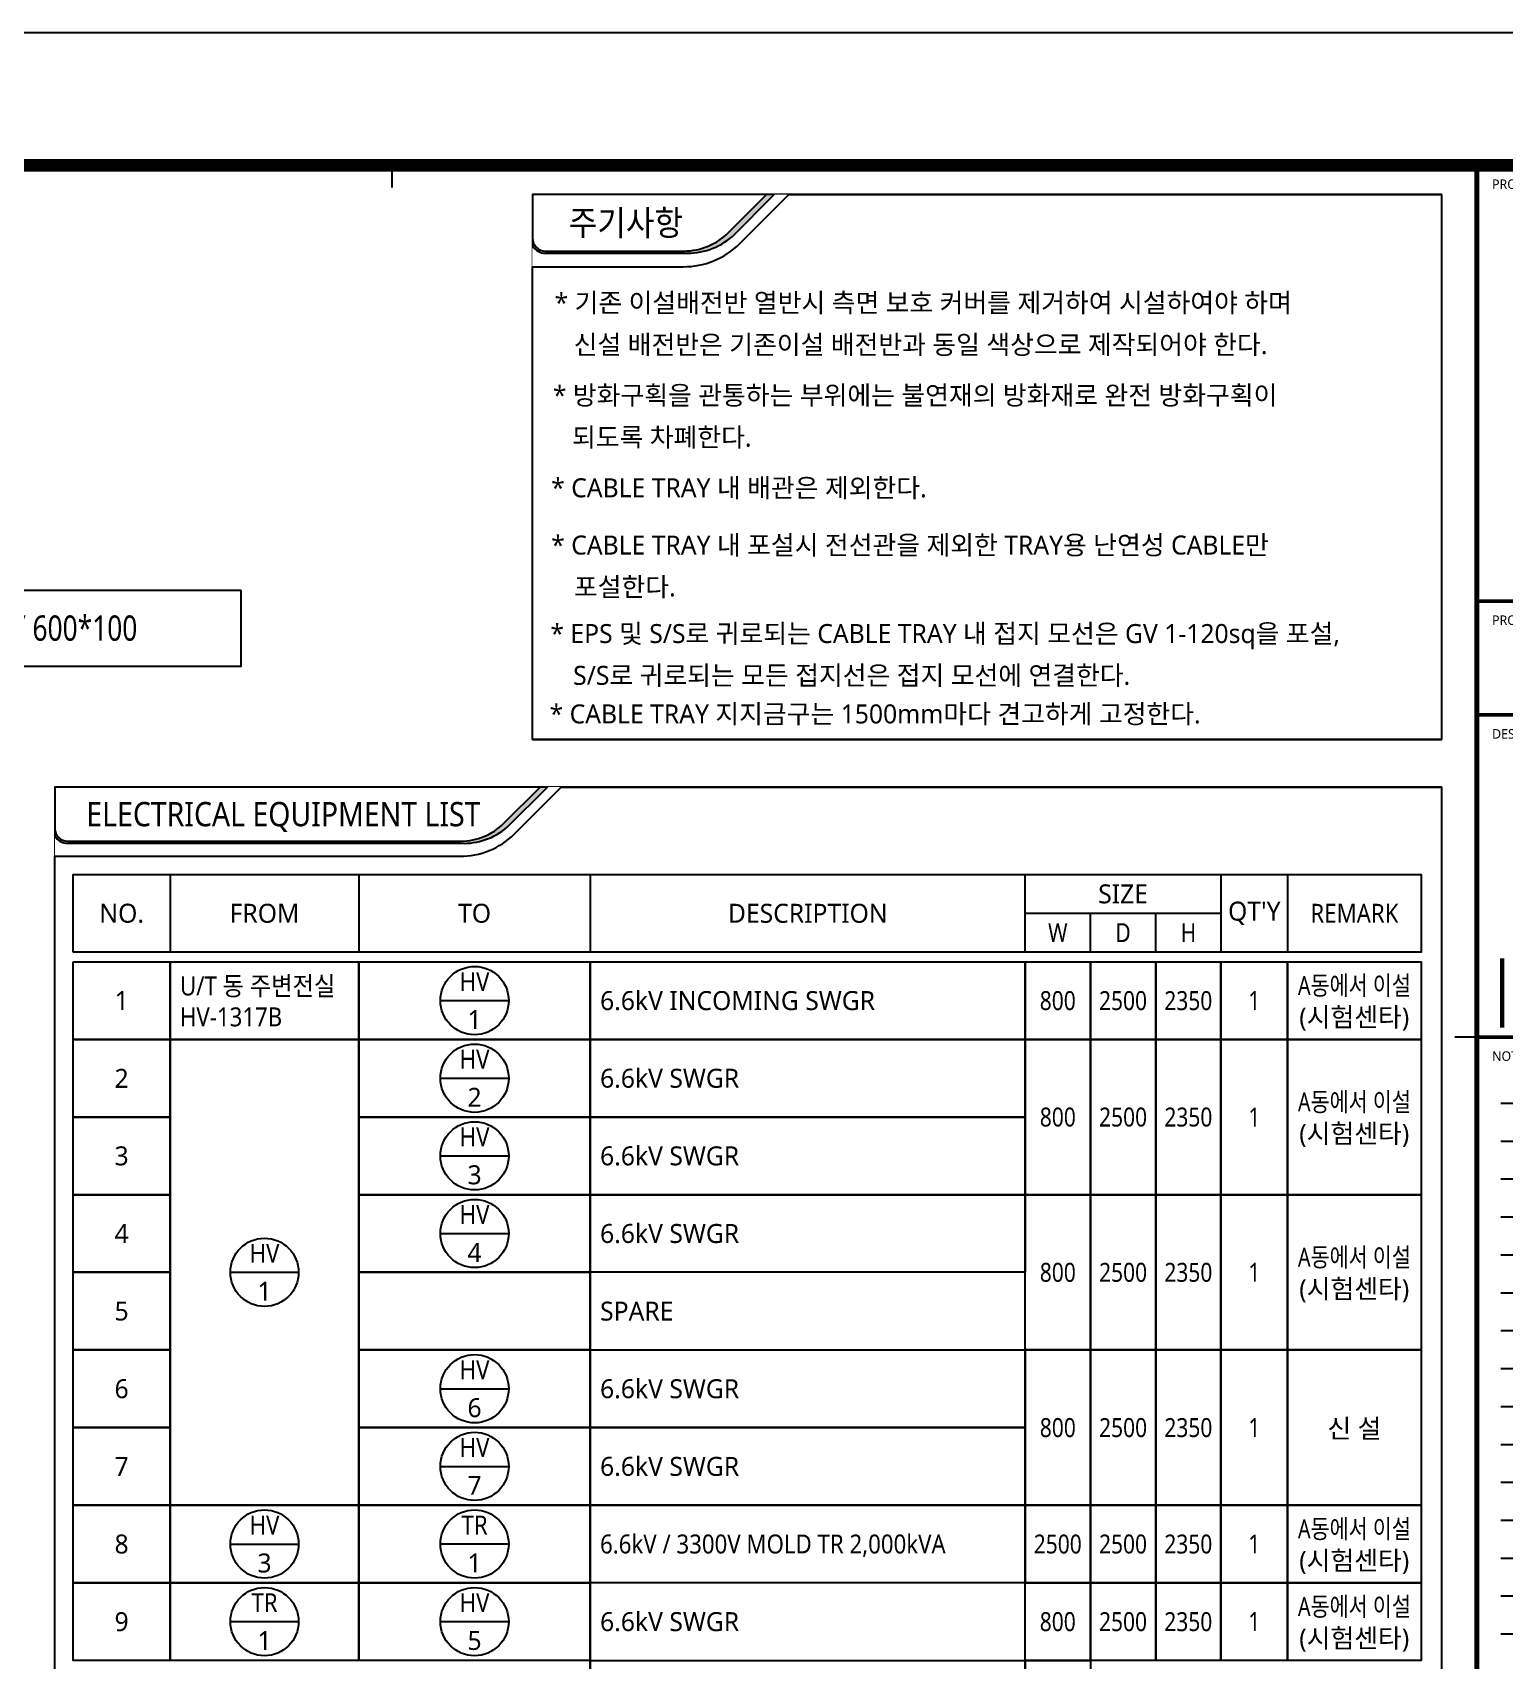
# Model space of a CAD drawing. Header units: millimetres. Extents: x 3355 to 129505, y 4600 to 34300.
# Drawn here: x 70648 to 82297, y 21418 to 34300 of the extents above; entities that cross this region are included whole.
import ezdxf
from ezdxf.enums import TextEntityAlignment as Align
from ezdxf.xclip import XClip

# ---------------------------------------------------------------- set-up
doc = ezdxf.new("R2010")
doc.units = ezdxf.units.MM
doc.header["$LTSCALE"] = 800
doc.header["$XCLIPFRAME"] = 0
for name, pattern in [('CEN', [62, 60, -1, 0, -1]), ('DASH', [0.35, 0.25, -0.1]), ('점선1', [2, 1.25, -0.75])]:
    doc.linetypes.add(name, pattern=pattern)
doc.layers.get('Defpoints').update_dxf_attribs({"color": 167})
for name, color, linetype in [('arch', 8, 'Continuous'), ('DIM', 6, 'Continuous'), ('MISC', 11, 'Continuous'), ('SYM', 3, 'Continuous'), ('XR-SHEET-SHT', 5, 'Continuous'), ('XREF', 7, 'CEN'), ('트레이 강전1단', 150, 'Continuous')]:
    doc.layers.add(name, color=color, linetype=linetype)
doc.layers.add('TXT-1', color=137, linetype='Continuous', plot=False)
doc.layers.add('XR-SHEET-TEMP', color=171, linetype='Continuous', plot=False)
doc.layers.add('건축도면', color=9, linetype='Continuous', lineweight=25)
doc.styles.add('GHS', font='malgun.ttf')
doc.styles.add('XR-SHEET$0$XREF-Form$0$맑은고딕', font='malgun.ttf')
doc.styles.add('스타일1', font='malgun.ttf')

# ---------------------------------------------------------------- blocks, each defined once
blk = doc.blocks.new('XR-FORM-EE', base_point=(461, 408))
at = {"layer": 'Defpoints', "linetype": 'Continuous', "ltscale": 2}
for points in [[(147457, 84911), (163900, 84911)], [(147457, 83711), (163900, 83711)], [(147457, 82511), (163900, 82511)], [(147457, 81311), (163900, 81311)], [(147457, 80111), (163900, 80111)], [(147457, 78911), (163900, 78911)], [(147457, 77711), (163900, 77711)], [(147457, 76511), (163900, 76511)], [(147457, 75311), (163900, 75311)], [(147457, 74111), (163900, 74111)], [(147457, 72911), (163900, 72911)], [(147457, 71711), (163900, 71711)], [(147457, 70511), (163900, 70511)], [(147457, 69311), (163900, 69311)], [(147457, 68111), (163900, 68111)]]:
    blk.add_lwpolyline(points, dxfattribs=at)
at = {"layer": 'XR-SHEET-SHT', "color": 5}
blk.add_lwpolyline([(0, 118800), (168200, 118800), (168200, 0), (0, 0)], close=True, dxfattribs=at)
at = {"layer": 'XR-SHEET-SHT', "color": 5, "const_width": 400}
blk.add_lwpolyline([(9300, 114600), (163900, 114600), (163900, 4200), (9300, 4200)], close=True, dxfattribs=at)
at = {"layer": 'XR-SHEET-SHT', "color": 5}
for points, const_width in [([(146700, 114600), (146700, 4200)], 160), ([(146700, 100800), (163900, 100800)], 114), ([(146700, 97200), (163900, 97200)], 114), ([(146700, 87000), (163900, 87000)], 114)]:
    blk.add_lwpolyline(points, dxfattribs=dict(at, const_width=const_width))
at = {"layer": 'XR-SHEET-SHT', "color": 7, "const_width": 140}
blk.add_lwpolyline([(147500, 89500), (147500, 87300)], dxfattribs=at)
at = {"layer": 'XR-SHEET-TEMP'}
for p, q in [((112350, 114600), (112350, 113900)), ((146700, 87000), (146000, 87000))]:
    blk.add_line(p, q, dxfattribs=at)
at = {"layer": 'XR-SHEET-SHT', "color": 7, "style": 'XR-SHEET$0$XREF-Form$0$맑은고딕'}
for s, p in [('PROJECT TITLE', (147180, 114000)), ('PROJECT NUMBER', (147180, 100200)), ('DESIGN CONSULTANT', (147180, 96600)), ('NOTES', (147180, 86400))]:
    blk.add_text(s, height=300, dxfattribs=at).set_placement(p, align=Align.MIDDLE_LEFT)
blk = doc.blocks.new('XR-PLAN', base_point=(461, 408))
at = {"layer": 'arch', "linetype": 'DASH'}
for points in [[(43474, 58029), (87474, 58029), (87474, 70029), (43474, 70029)], [(43474, 58029), (87474, 58029), (87474, 70029), (43474, 70029)], [(58194, 55900), (41700, 55900), (41700, 43269), (58194, 43269)]]:
    blk.add_lwpolyline(points, close=True, dxfattribs=at)
at = {"layer": 'TXT-1', "style": '스타일1'}
blk.add_text('I. PLC/Drive 검증시스템 및 신사업 검증시스템', height=300, dxfattribs=at).set_placement((79179, 49531), align=Align.MIDDLE_CENTER)

msp = doc.modelspace()

# ---------------------------------------------------------------- linework, layer by layer
at = {"layer": 'MISC'}
for points in [[(81799.25786, 33017.78422), (74604.78108, 33017.78422), (74604.42456, 28704.7716), (81798.90134, 28704.7716)], [(81798.90134, 28329.52537), (70825.44102, 28329.52537), (70825.45147, 12049.07127), (81798.91179, 12049.07127)]]:
    msp.add_lwpolyline(points, close=True, dxfattribs=at)
at = {"layer": '트레이 강전1단'}
msp.add_lwpolyline([(72299.24749, 29886.24249), (68478.05307, 29886.24249), (68478.05307, 29286.24249), (72299.24749, 29286.24249)], close=True, dxfattribs=at)

# ---------------------------------------------------------------- block references
at = {"layer": '건축도면', "color": 1, "linetype": '점선1', "ltscale": 0.2}
ref = msp.add_blockref('XR-PLAN', (-6983.32308, -27635.43025), dxfattribs=at)
XClip(ref).set_block_clipping_path([(56227.7345986668, 39479.2603850555), (77438.0684519374, 60194.2361228569)])
ref = msp.add_blockref('XR-PLAN', (35066.67692, -27635.43025), dxfattribs=at)
XClip(ref).set_block_clipping_path([(56227.7345986668, 39479.2603850555), (77438.0684519374, 60194.2361228569)])

# ---------------------------------------------------------------- texts
at = {"layer": '트레이 강전1단', "style": 'GHS', "width": 0.8}
msp.add_text('CABLE TRAY 600*100', height=200, dxfattribs=at).set_placement((70447.14545, 29487.56625), align=Align.CENTER)

# ---------------------------------------------------------------- next in the draw order: wipeouts: each hides what was drawn before it
for points in [[(81799.25786, 33017.78422), (74604.78108, 33017.78422), (74604.42456, 28704.7716), (81798.90134, 28704.7716)], [(81798.90134, 28329.52537), (70825.44102, 28329.52537), (70825.45147, 12049.07127), (81798.91179, 12049.07127)]]:
    msp.add_wipeout(points).dxf.layer = 'MISC'

# ---------------------------------------------------------------- next in the draw order: hatches: boundary and pattern name
at = {"layer": 'SYM'}
h = msp.add_hatch(color=256, dxfattribs=at)
edge = h.paths.add_edge_path()
edge.add_arc((74707.75265, 32674.3781), 102.97157, 180, 270)
edge.add_line((74707.75265, 32571.40653), (75804.46607, 32571.40653))
edge.add_arc((75801.01067, 33077.61206), 506.21732, 270.391098577, 314.608901422)
edge.add_line((76156.5087, 32717.22737), (76457.06556, 33017.78422))
edge.add_line((76457.06556, 33017.78422), (76517.50518, 33017.78422))
edge.add_line((76517.50518, 33017.78422), (76186.72852, 32687.00755))
edge.add_arc((75827.50629, 33104.38006), 550.67269, 267.60810539, 310.717767026, ccw=False)
edge.add_line((75804.52434, 32554.18714), (74707.75265, 32554.18714))
edge.add_arc((74707.75265, 32674.3781), 120.19096, 211.048270857, 270, ccw=False)
edge.add_line((74604.78108, 32612.38841), (74604.78108, 32674.3781))
h = msp.add_hatch(color=256, dxfattribs=at)
edge = h.paths.add_edge_path()
edge.add_arc((70924.28025, 27999.90044), 98.83923, 180, 270)
edge.add_line((70924.28025, 27901.06121), (74037.99248, 27901.06121))
edge.add_arc((74034.67575, 28386.95226), 485.90238, 270.391098577, 314.608901422)
edge.add_line((74375.90734, 28041.03012), (74664.40258, 28329.52537))
edge.add_line((74664.40258, 28329.52537), (74722.41671, 28329.52537))
edge.add_line((74722.41671, 28329.52537), (74404.9144, 28012.02306))
edge.add_arc((74060.10808, 28412.64604), 528.57372, 267.60810539, 310.717767026, ccw=False)
edge.add_line((74038.04842, 27884.53285), (70924.28025, 27884.53285))
edge.add_arc((70924.28025, 27999.90044), 115.36759, 211.048270857, 270, ccw=False)
edge.add_line((70825.44101, 27940.39844), (70825.44101, 27999.90044))

# ---------------------------------------------------------------- next in the draw order: linework, layer by layer
at = {"layer": 'DIM'}
for p, q in [((73876.29655, 26639.81277, 0), (74416.29655, 26639.81277, 0)), ((73876.29655, 26025.49653, 0), (74416.29655, 26025.49653, 0)), ((73876.29655, 25411.18029, 0), (74416.29655, 25411.18029, 0)), ((73876.29655, 24796.86405, 0), (74416.29655, 24796.86405, 0)), ((72213.75101, 24489.70113, 0), (72753.75101, 24489.70113, 0)), ((73876.29655, 23568.23157, 0), (74416.29655, 23568.23157, 0)), ((73876.29655, 22953.91533, 0), (74416.29655, 22953.91533, 0)), ((72213.75101, 22339.59429, 0), (72753.75101, 22339.59429, 0)), ((73876.29655, 22339.59909, 0), (74416.29655, 22339.59909, 0)), ((72213.75429, 21725.28285, 0), (72753.75429, 21725.28285, 0)), ((73876.29655, 21725.28285, 0), (74416.29655, 21725.28285, 0))]:
    msp.add_line(p, q, dxfattribs=at)
for centre in [(74146.29655, 26639.81277), (74146.29655, 26025.49653), (74146.29655, 25411.18029), (74146.29655, 24796.86405), (72483.75101, 24489.70113), (74146.29655, 23568.23157), (74146.29655, 22953.91533), (72483.75101, 22339.59429), (74146.29655, 22339.59909), (72483.75429, 21725.28285), (74146.29655, 21725.28285)]:
    msp.add_circle(centre, 270, dxfattribs=at)
at = {"layer": 'SYM', "color": 6}
for p, q in [((71737.31668, 27638.07666), (71737.31668, 27023.76042)), ((73230.10666, 27638.08145), (73230.10666, 27023.76521)), ((73230.10994, 27638.08145), (73230.10994, 27023.76521)), ((75062.46025, 27638.08145), (75062.46025, 27023.76521)), ((75062.46353, 27638.08145), (75062.46353, 27023.76521)), ((78504.15709, 27023.76326), (78504.15668, 27638.0795)), ((80053.80524, 27638.08145), (80053.80524, 27023.76521)), ((80053.80524, 27638.08145), (80581.29764, 27638.08145)), ((80581.29764, 27638.08145), (80581.29764, 27023.76521)), ((78504.15018, 27330.92333), (80053.80524, 27330.92333)), ((79020.70365, 27023.76521), (79020.70223, 27330.92333)), ((79537.25356, 27330.92333), (80053.80524, 27330.92333)), ((79537.25534, 27023.76521), (79537.25391, 27330.92333))]:
    msp.add_line(p, q, dxfattribs=at)
at = {"layer": 'SYM'}
for points in [[(74604.78108, 32674.3781, 0.4142135624), (74707.75265, 32571.40653), (75804.46607, 32571.40653, 0.1953667434), (76156.5087, 32717.22737), (76457.06556, 33017.78422)], [(76457.06556, 33017.78422), (74604.78108, 33017.78422), (74604.78108, 32674.3781, 0.4142135624), (74707.75265, 32571.40653), (75804.46607, 32571.40653, 0.1953667434), (76156.5087, 32717.22737), (76457.06556, 33017.78422)], [(74604.78108, 32674.3781), (74604.78108, 32612.38841, 0.2630528203), (74707.75265, 32554.18714), (75804.52434, 32554.18714, 0.1903517136), (76186.72852, 32687.00755)], [(70825.44101, 27999.90044, 0.4142135624), (70924.28025, 27901.06121), (74037.99248, 27901.06121, 0.1953667434), (74375.90734, 28041.03012), (74664.40258, 28329.52537)], [(74664.40258, 28329.52537), (70825.44102, 28329.52537), (70825.44102, 27999.90044, 0.4142135624), (70924.28025, 27901.06121), (74037.99248, 27901.06121, 0.1953667434), (74375.90734, 28041.03012), (74664.40258, 28329.52537)], [(70825.44101, 27999.90044), (70825.44101, 27940.39844, 0.2630528203), (70924.28025, 27884.53285), (74038.04842, 27884.53285, 0.1903517136), (74404.9144, 28012.02306)]]:
    msp.add_lwpolyline(points, format="xyb", dxfattribs=at)
for points in [[(76186.72852, 32687.00755), (76517.50518, 33017.78422), (76457.06556, 33017.78422)], [(76243.89268, 32629.27772), (76632.39918, 33017.78422), (81799.25786, 33017.78422), (81798.90134, 28704.7716)], [(81798.90134, 28704.7716), (74604.42456, 28704.7716), (74604.78108, 32447.42694), (75797.15529, 32447.42694)], [(74404.9144, 28012.02306), (74722.41671, 28329.52537), (74664.40258, 28329.52537)], [(74459.78451, 27956.60997), (74832.69991, 28329.52537), (81798.90134, 28329.52537), (81798.91179, 12049.07127)], [(81798.91179, 12049.07127), (70825.45147, 12049.07127), (70825.44101, 27782.05702), (74030.97509, 27782.05702)]]:
    msp.add_lwpolyline(points, dxfattribs=at)
at = {"layer": 'SYM', "color": 6}
for points in [[(70969.42138, 27023.76042), (70969.42138, 27638.07666), (81638.5043, 27638.08145), (81638.5043, 27023.76521)], [(70969.42138, 26946.97089), (71737.32685, 26946.97089), (71737.32685, 26332.65465), (70969.42138, 26332.65465)], [(71737.32685, 26946.97089), (73230.1226, 26946.97089), (73230.1226, 26332.65465), (71737.32685, 26332.65465)], [(73230.11933, 26946.97089), (73230.1226, 26946.97089), (73230.1226, 26332.65465), (73230.11933, 26332.65465)], [(73230.1226, 26946.97089), (75062.47049, 26946.97089), (75062.47049, 26332.65465), (73230.1226, 26332.65465)], [(75062.47049, 26946.97568), (75062.47377, 26946.97568), (75062.47377, 26332.65944), (75062.47049, 26332.65944)], [(75062.47377, 26946.97568), (78504.17066, 26946.97774), (78504.17066, 26332.6615), (75062.47377, 26332.65944)], [(78504.15714, 26946.97568), (79020.71221, 26946.97568), (79020.71221, 26332.65944), (78504.15714, 26332.65944)], [(79020.71221, 26946.97568), (79537.2639, 26946.97568), (79537.2639, 26332.65944), (79020.71221, 26332.65944)], [(79537.2639, 26946.97568), (80053.81548, 26946.97568), (80053.81548, 26332.65944), (79537.2639, 26332.65944)], [(80053.81548, 26946.97568), (80581.30788, 26946.97568), (80581.30788, 26332.65944), (80053.81548, 26332.65944)], [(80581.30788, 26946.97568), (81637.98515, 26946.97568), (81637.98515, 26332.65944), (80581.30788, 26332.65944)], [(70969.42138, 26332.65465), (71737.32685, 26332.65465), (71737.32685, 25718.33841), (70969.42138, 25718.33841)], [(71737.32685, 26332.65465), (73230.1226, 26332.65465), (73230.1226, 22646.75721), (71737.32685, 22646.75721)], [(73230.1226, 26332.65465), (75062.47049, 26332.65465), (75062.47049, 25718.33841), (73230.1226, 25718.33841)], [(75062.47049, 26332.65944), (75062.47377, 26332.65944), (75062.47377, 25718.34321), (75062.47049, 25718.34321)], [(75062.47377, 26332.65944), (78504.17066, 26332.6615), (78504.17066, 25718.34527), (75062.47377, 25718.34321)], [(78504.15714, 26332.65944), (79020.71221, 26332.65944), (79020.71549, 25104.02697), (78504.16042, 25104.02697)], [(79020.71221, 26332.65944), (79537.2639, 26332.65944), (79537.26717, 25104.02697), (79020.71549, 25104.02697)], [(79537.2639, 26332.65944), (80053.81548, 26332.65944), (80053.81876, 25104.02697), (79537.26717, 25104.02697)], [(80053.81548, 26332.65944), (80581.30788, 26332.65944), (80581.31116, 25104.02697), (80053.81876, 25104.02697)], [(80581.30788, 26332.65944), (81637.98515, 26332.65944), (81637.98843, 25104.02697), (80581.31116, 25104.02697)], [(70969.42138, 25718.33841), (71737.32685, 25718.33841), (71737.32685, 25104.02217), (70969.42138, 25104.02217)], [(73230.1226, 25718.33841), (75062.47049, 25718.33841), (75062.47049, 25104.02217), (73230.1226, 25104.02217)], [(75062.47049, 25718.34321), (75062.47377, 25718.34321), (75062.47377, 25104.02697), (75062.47049, 25104.02697)], [(75062.47377, 25718.34321), (78504.17066, 25718.34527), (78504.17066, 25104.02903), (75062.47377, 25104.02697)], [(70969.42138, 25104.02217), (71737.32685, 25104.02217), (71737.32685, 24489.70593), (70969.42138, 24489.70593)], [(73230.1226, 25104.02217), (75062.47049, 25104.02217), (75062.47049, 24489.70593), (73230.1226, 24489.70593)], [(75062.47049, 25104.02697), (75062.47377, 25104.02697), (75062.47377, 24489.71073), (75062.47049, 24489.71073)], [(75062.47377, 25104.02697), (78504.17066, 25104.02903), (78504.17066, 24489.71279), (75062.47377, 24489.71073)], [(78504.15714, 25104.02697), (79020.71221, 25104.02697), (79020.71549, 23875.39449), (78504.16042, 23875.39449)], [(79020.71221, 25104.02697), (79537.2639, 25104.02697), (79537.26717, 23875.39449), (79020.71549, 23875.39449)], [(79537.2639, 25104.02697), (80053.81548, 25104.02697), (80053.81876, 23875.39449), (79537.26717, 23875.39449)], [(80053.81548, 25104.02697), (80581.30788, 25104.02697), (80581.31116, 23875.39449), (80053.81876, 23875.39449)], [(80581.30788, 25104.02697), (81637.98515, 25104.02697), (81637.98843, 23875.39449), (80581.31116, 23875.39449)], [(70969.42138, 24489.70593), (71737.32685, 24489.70593), (71737.32685, 23875.38969), (70969.42138, 23875.38969)], [(73230.1226, 24489.70593), (75062.47049, 24489.70593), (75062.47049, 23875.38969), (73230.1226, 23875.38969)], [(75062.47049, 24489.71073), (75062.47377, 24489.71073), (75062.47377, 23875.39449), (75062.47049, 23875.39449)], [(70969.42138, 23875.38969), (71737.32685, 23875.38969), (71737.32685, 23261.07345), (70969.42138, 23261.07345)], [(73230.1226, 23875.38969), (75062.47049, 23875.38969), (75062.47049, 23261.07345), (73230.1226, 23261.07345)], [(75062.47049, 23875.39449), (75062.47377, 23875.39449), (75062.47377, 23261.07825), (75062.47049, 23261.07825)], [(75062.47377, 23875.39449), (78504.17066, 23875.39655), (78504.17066, 23261.08031), (75062.47377, 23261.07825)], [(78504.15714, 23875.39449), (79020.71221, 23875.39449), (79020.71549, 22646.76201), (78504.16042, 22646.76201)], [(79020.71221, 23875.39449), (79537.2639, 23875.39449), (79537.26717, 22646.76201), (79020.71549, 22646.76201)], [(79537.2639, 23875.39449), (80053.81548, 23875.39449), (80053.81876, 22646.76201), (79537.26717, 22646.76201)], [(80053.81548, 23875.39449), (80581.30788, 23875.39449), (80581.31116, 22646.76201), (80053.81876, 22646.76201)], [(80581.30788, 23875.39449), (81637.98515, 23875.39449), (81637.98843, 22646.76201), (80581.31116, 22646.76201)], [(70969.42138, 23261.07345), (71737.32685, 23261.07345), (71737.32685, 22646.75721), (70969.42138, 22646.75721)], [(73230.1226, 23261.07345), (75062.47049, 23261.07345), (75062.47049, 22646.75721), (73230.1226, 22646.75721)], [(75062.47049, 23261.07825), (75062.47377, 23261.07825), (75062.47377, 22646.76201), (75062.47049, 22646.76201)], [(75062.47377, 23261.07825), (78504.17066, 23261.08031), (78504.17066, 22646.76407), (75062.47377, 22646.76201)], [(70969.42138, 22646.75721), (71737.32685, 22646.75721), (71737.32685, 22032.44097), (70969.42138, 22032.44097)], [(71737.32685, 22646.75721), (73230.1226, 22646.75721), (73230.1226, 22032.44097), (71737.32685, 22032.44097)], [(73230.1226, 22646.75721), (75062.47049, 22646.75721), (75062.47049, 22032.44097), (73230.1226, 22032.44097)], [(75062.47049, 22646.76201), (75062.47377, 22646.76201), (75062.47377, 22032.44577), (75062.47049, 22032.44577)], [(75062.47377, 22646.76201), (78504.17066, 22646.76407), (78504.17066, 22032.44783), (75062.47377, 22032.44577)], [(78504.15714, 22646.76201), (79020.71221, 22646.76201), (79020.71221, 22032.44577), (78504.15714, 22032.44577)], [(79020.71221, 22646.76201), (79537.2639, 22646.76201), (79537.2639, 22032.44577), (79020.71221, 22032.44577)], [(79537.2639, 22646.76201), (80053.81548, 22646.76201), (80053.81548, 22032.44577), (79537.2639, 22032.44577)], [(80053.81548, 22646.76201), (80581.30788, 22646.76201), (80581.30788, 22032.44577), (80053.81548, 22032.44577)], [(80581.30788, 22646.76201), (81637.98515, 22646.76201), (81637.98515, 22032.44577), (80581.30788, 22032.44577)], [(70969.42138, 22032.44097), (71737.32685, 22032.44097), (71737.32685, 21418.12473), (70969.42138, 21418.12473)], [(71737.32685, 22032.44097), (73230.1226, 22032.44097), (73230.1226, 21418.12473), (71737.32685, 21418.12473)], [(73230.1226, 22032.44097), (75062.47049, 22032.44097), (75062.47049, 21418.12473), (73230.1226, 21418.12473)], [(75062.47049, 22032.44577), (75062.47377, 22032.44577), (75062.47377, 21418.12953), (75062.47049, 21418.12953)], [(78504.15714, 22032.44577), (79020.71221, 22032.44577), (79020.71221, 21418.12953), (78504.15714, 21418.12953)], [(79020.71221, 22032.44577), (79537.2639, 22032.44577), (79537.2639, 21418.12953), (79020.71221, 21418.12953)], [(79537.2639, 22032.44577), (80053.81548, 22032.44577), (80053.81548, 21418.12953), (79537.2639, 21418.12953)], [(80053.81548, 22032.44577), (80581.30788, 22032.44577), (80581.30788, 21418.12953), (80053.81548, 21418.12953)], [(80581.30788, 22032.44577), (81637.98515, 22032.44577), (81637.98515, 21418.12953), (80581.30788, 21418.12953)], [(75062.47049, 21418.12953), (75062.47377, 21418.12953), (75062.47377, 20803.81329), (75062.47049, 20803.81329)], [(75062.48357, 21418.12953), (78504.18046, 21418.13159), (78504.18046, 20803.81535), (75062.48357, 20803.81329)], [(78504.15714, 21418.12953), (79020.71221, 21418.12953), (79020.71221, 20803.81329), (78504.15714, 20803.81329)]]:
    msp.add_lwpolyline(points, close=True, dxfattribs=at)
at = {"layer": 'SYM'}
for centre, radius, end in [((75801.01067, 33077.61206), 630.19691, 314.649476991), ((74034.67575, 28386.95226), 604.90656, 314.649476987)]:
    msp.add_arc(centre, radius, 269.649477228, end, dxfattribs=at)

# ---------------------------------------------------------------- next in the draw order: block references
at = {"layer": 'XREF', "xscale": 0.25, "yscale": 0.25, "zscale": 0.25}
msp.add_blockref('XR-FORM-EE', (45519.85398, 4702.54534), dxfattribs=at)

# ---------------------------------------------------------------- next in the draw order: texts
at = {"layer": 'DIM', "color": 3, "style": 'GHS', "width": 0.9}
for s, p in [('HV', (74146.29655, 26789.81277)), ('HV', (74146.29655, 26175.49653)), ('HV', (74146.29655, 25561.18029)), ('HV', (74146.29655, 24946.86405)), ('HV', (72483.75101, 24639.70113)), ('HV', (74146.29655, 23718.23157)), ('HV', (74146.29655, 23103.91533)), ('HV', (72483.75101, 22489.59429)), ('TR', (74146.29655, 22489.59909)), ('TR', (72483.75429, 21875.28285)), ('HV', (74146.29655, 21875.28285))]:
    msp.add_text(s, height=150, dxfattribs=at).set_placement(p, align=Align.MIDDLE)
at = {"layer": 'DIM', "color": 3, "style": 'GHS'}
for s, p in [('1', (74146.29655, 26489.81277)), ('2', (74146.29655, 25875.49653)), ('3', (74146.29655, 25261.18029)), ('4', (74146.29655, 24646.86405)), ('1', (72483.75101, 24339.70113)), ('6', (74146.29655, 23418.23157)), ('7', (74146.29655, 22803.91533)), ('3', (72483.75101, 22189.59429)), ('1', (74146.29655, 22189.59909)), ('1', (72483.75429, 21575.28285)), ('5', (74146.29655, 21575.28285))]:
    msp.add_text(s, height=150, dxfattribs=at).set_placement(p, align=Align.MIDDLE)
at = {"layer": 'SYM', "style": 'GHS'}
for s, height, width, p in [('주기사항', 200, 0.9, (75344.06866, 32794.59538)), ('ELECTRICAL EQUIPMENT LIST', 191.9738248, 0.9, (72633.27729, 28115.29329)), ('A동에서 이설', 150, 0.8, (81109.64651, 26760.06771)), ('A동에서 이설', 150, 0.8, (81109.64815, 25838.59335)), ('A동에서 이설', 150, 0.8, (81109.64815, 24609.96087)), ('A동에서 이설', 150, 0.8, (81109.64651, 22459.85403)), ('A동에서 이설', 150, 0.8, (81109.64651, 21845.53779))]:
    msp.add_text(s, height=height, dxfattribs=dict(at, width=width)).set_placement(p, align=Align.MIDDLE_CENTER)
at = {"layer": 'SYM', "color": 3, "style": 'GHS'}
for s, p in [('* 기존 이설배전반 열반시 측면 보호 커버를 제거하여 시설하여야 하며', (74779.56556, 32087.37222)), ('신설 배전반은 기존이설 배전반과 동일 색상으로 제작되어야 한다.', (74931.00922, 31755.76102)), ('* 방화구획을 관통하는 부위에는 불연재의 방화재로 완전 방화구획이', (74766.16822, 31355.10067, 0)), ('되도록 차폐한다.', (74917.61189, 31023.48947, 0)), ('* CABLE TRAY 내 배관은 제외한다.', (74752.77089, 30622.82912, 0)), ('* CABLE TRAY 내 포설시 전선관을 제외한 TRAY용 난연성 CABLE만', (74752.77093, 30169.74726, 0)), ('포설한다.', (74932.77126, 29838.92723, 0)), ('* EPS 및 S/S로 귀로되는 CABLE TRAY 내 접지 모선은 GV 1-120sq을 포설,', (74746.43958, 29469.49625, 0)), ('S/S로 귀로되는 모든 접지선은 접지 모선에 연결한다.', (74926.43991, 29138.67622, 0)), ('* CABLE TRAY 지지금구는 1500mm마다 견고하게 고정한다.', (74740.10823, 28833.56, 0))]:
    msp.add_text(s, height=150, rotation=0.000001547, dxfattribs=at).set_placement(p)
at = {"layer": 'SYM', "style": 'GHS'}
for s, p in [('SIZE', (79278.97771, 27484.50239)), ('NO.', (71353.36903, 27330.91854)), ('FROM', (72483.71331, 27330.92093)), ('TO', (74146.28673, 27330.92333)), ('DESCRIPTION', (76783.31031, 27330.92236)), ("QT'Y", (80317.55144, 27330.92333)), ('1', (71352.84988, 26639.81277)), ('2', (71352.84988, 26025.49653)), ('3', (71352.84988, 25411.18029)), ('4', (71352.84988, 24796.86405)), ('5', (71352.84988, 24182.54781)), ('6', (71352.84988, 23568.23157)), ('7', (71352.84988, 22953.91533)), ('8', (71352.84988, 22339.59909)), ('9', (71352.84988, 21725.28285))]:
    msp.add_text(s, height=150, dxfattribs=at).set_placement(p, align=Align.MIDDLE)
for s, width, p in [('REMARK', 0.9, (81109.90097, 27330.92333)), ('W', 0.85, (78762.42602, 27177.34427)), ('D', 0.85, (79278.97771, 27177.34427)), ('H', 0.85, (79795.5294, 27177.34427)), ('800', 0.85, (78761.90687, 26639.81756)), ('2500', 0.85, (79278.45856, 26639.83532)), ('2350', 0.85, (79795.01024, 26639.83532)), ('1', 0.85, (80317.03229, 26639.81756)), ('800', 0.85, (78762.43632, 25718.34321)), ('2500', 0.85, (79278.98969, 25718.34321)), ('2350', 0.85, (79795.54133, 25718.34321)), ('1', 0.85, (80317.56332, 25718.34321)), ('800', 0.85, (78762.43632, 24489.71073)), ('2500', 0.85, (79278.98969, 24489.71073)), ('2350', 0.85, (79795.54133, 24489.71073)), ('1', 0.85, (80317.56332, 24489.71073)), ('800', 0.85, (78762.43632, 23261.07825)), ('2500', 0.85, (79278.98969, 23261.07825)), ('2350', 0.85, (79795.54133, 23261.07825)), ('1', 0.85, (80317.56332, 23261.07825)), ('2500', 0.85, (78761.90687, 22339.60389)), ('2500', 0.85, (79278.45856, 22339.62165)), ('2350', 0.85, (79795.01024, 22339.62165)), ('1', 0.85, (80317.03229, 22339.60389)), ('800', 0.85, (78761.90687, 21725.28765)), ('2500', 0.85, (79278.45856, 21725.30541)), ('2350', 0.85, (79795.01024, 21725.30541)), ('1', 0.85, (80317.03229, 21725.28765))]:
    msp.add_text(s, height=150, dxfattribs=dict(at, width=width)).set_placement(p, align=Align.MIDDLE)
at = {"layer": 'SYM', "style": 'GHS', "width": 0.9}
for s, p in [('U/T 동 주변전실', (71814.57484, 26755.76007)), ('HV-1317B', (71814.57484, 26510.98242)), ('6.6kV / 3300V MOLD TR 2,000kVA', (75139.7197, 22339.59909))]:
    msp.add_text(s, height=150, dxfattribs=at).set_placement(p, align=Align.MIDDLE_LEFT)
at = {"layer": 'SYM', "style": 'GHS'}
for s, p in [('6.6kV INCOMING SWGR', (75139.72176, 26639.81277)), ('6.6kV SWGR', (75139.72298, 26025.49653)), ('6.6kV SWGR', (75139.72298, 25411.18029)), ('6.6kV SWGR', (75139.72746, 24796.86405)), ('SPARE', (75139.71727, 24182.55261)), ('6.6kV SWGR', (75139.73011, 23568.23157)), ('6.6kV SWGR', (75139.72298, 22953.91533)), ('6.6kV SWGR', (75139.71848, 21725.28285))]:
    msp.add_text(s, height=150, dxfattribs=at).set_placement(p, align=Align.MIDDLE_LEFT)
for s, p in [('(시험센타)', (81108.62586, 26509.66707)), ('(시험센타)', (81108.6275, 25588.19271)), ('(시험센타)', (81108.6275, 24359.56023)), ('신 설', (81109.64815, 23253.8316)), ('(시험센타)', (81108.62586, 22209.45339)), ('(시험센타)', (81108.62586, 21595.13715))]:
    msp.add_text(s, height=150, dxfattribs=at).set_placement(p, align=Align.MIDDLE_CENTER)

doc.saveas('drawing.dxf')
